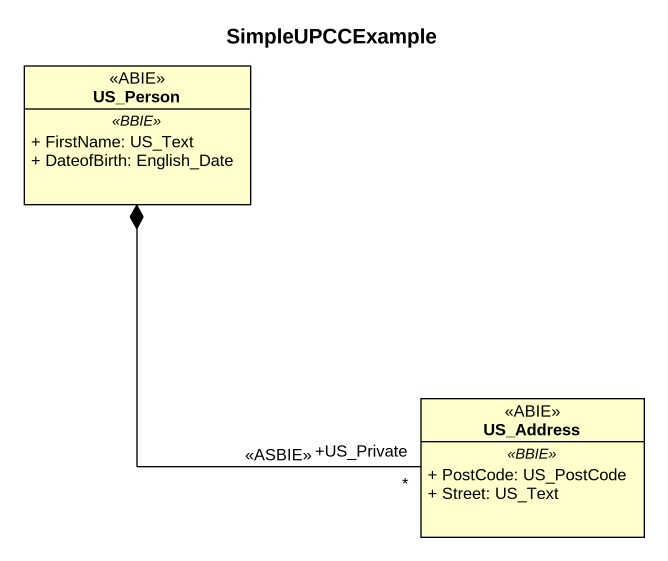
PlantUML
@startuml
title SimpleUPCCExample
hide circle
hide empty members
skinparam classAttributeIconSize 0
class US_Person <<ABIE>> {
  .. <<BBIE>> ..
  + FirstName: US_Text
  + DateofBirth: English_Date
}
class US_Address <<ABIE>> {
  .. <<BBIE>> ..
  + PostCode: US_PostCode
  + Street: US_Text
}
US_Person *-- "+US_Private\n*" US_Address : <<ASBIE>>
@enduml
